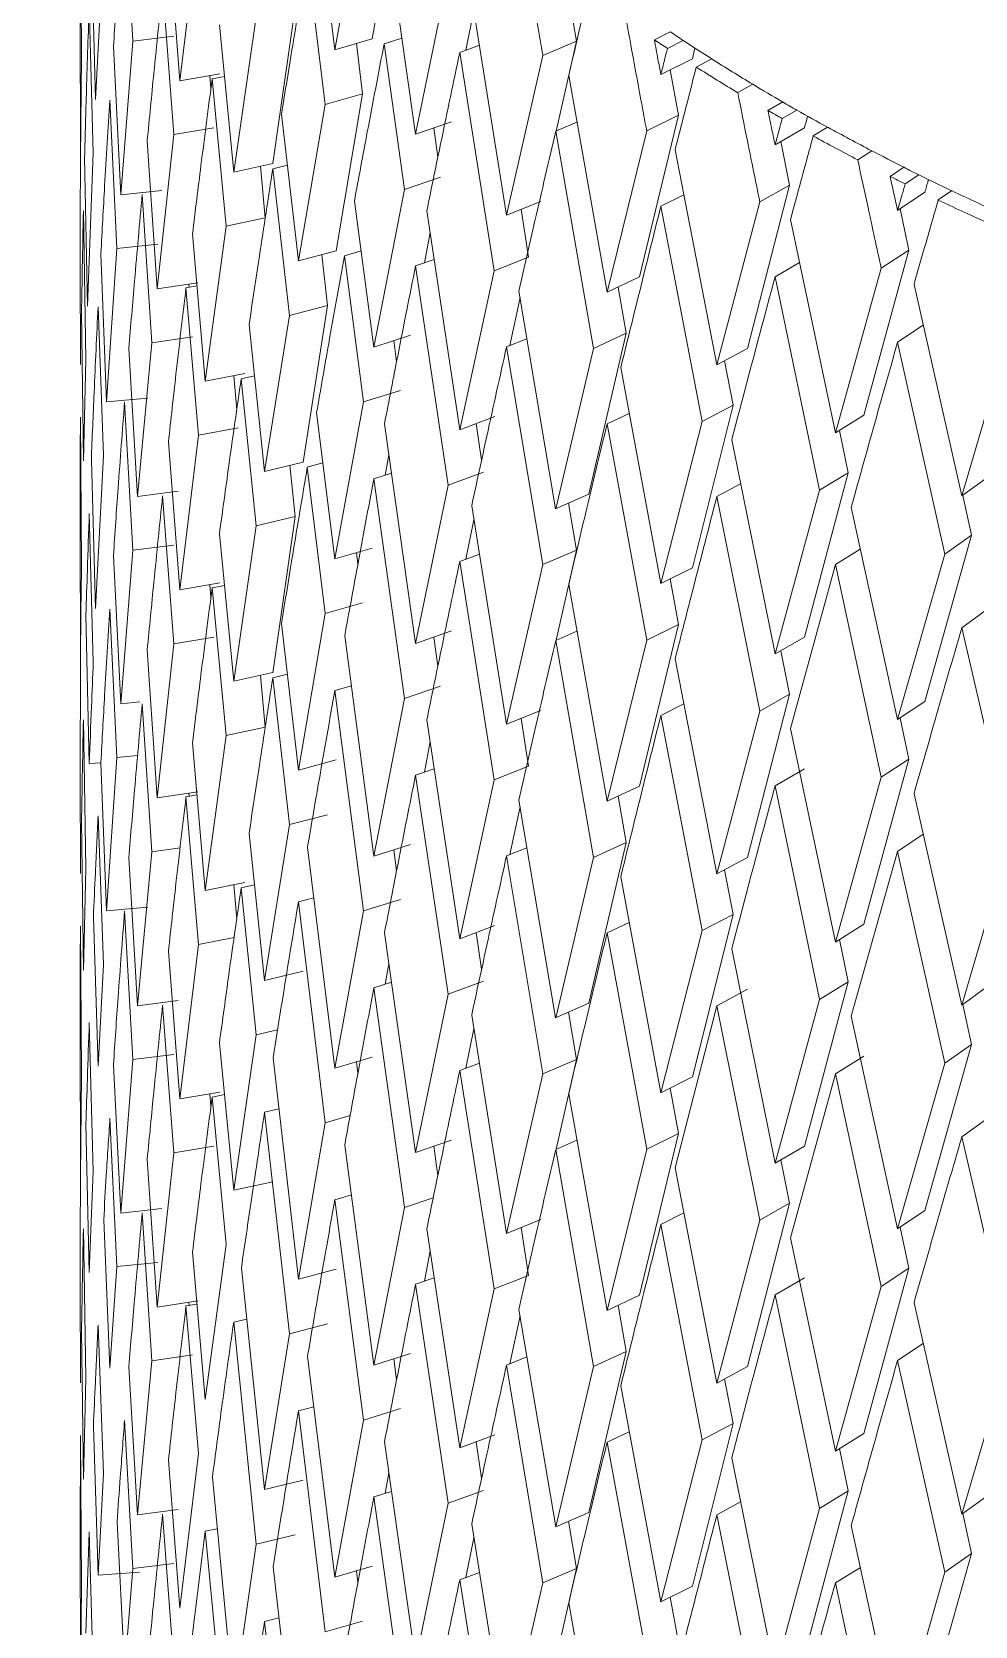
# Model space of a CAD drawing. Header units: centimetres. Extents: x -13594 to 4017, y -3206 to 1780.
# Drawn here: x 736.79 to 744.5, y -1992.37 to -1979.33 of the extents above; entities that cross this region are included whole.
import ezdxf

# ---------------------------------------------------------------- set-up
doc = ezdxf.new("R2010")
doc.units = ezdxf.units.CM

msp = doc.modelspace()

# ---------------------------------------------------------------- linework, layer by layer
at = {"color": 7, "linetype": 'Continuous', "lineweight": 0}
for p, q in [((737.616, -1979.404), (737.548, -1978.192)), ((739.267, -1979.475), (739.502, -1978.19)), ((739.803, -1978.097), (739.572, -1979.386)), ((737.196, -1979.532), (737.187, -1978.315)), ((739.118, -1978.278), (739.267, -1979.475)), ((738, -1979.728), (738.152, -1978.463)), ((737.906, -1978.519), (738, -1979.728)), ((737.276, -1978.666), (737.311, -1979.881)), ((737.311, -1979.881), (737.376, -1978.628)), ((739.188, -1979.923), (739.042, -1978.725)), ((737.95, -1980.169), (737.859, -1978.96)), ((739.758, -1978.976), (739.928, -1980.166)), ((739.928, -1980.166), (740.194, -1978.871)), ((737.292, -1980.319), (737.259, -1979.103)), ((740.386, -1979.042), (740.671, -1980.828)), ((741.242, -1979.404), (741.178, -1979.019)), ((737.184, -1979.144), (737.187, -1980.361)), ((738.44, -1980.475), (738.625, -1979.204)), ((738.942, -1979.129), (738.759, -1980.406)), ((740.404, -1979.154), (740.339, -1979.477)), ((737.616, -1979.404), (737.95, -1979.363)), ((738.323, -1979.271), (738.44, -1980.475)), ((739.815, -1979.379), (739.67, -1979.426)), ((742.009, -1979.328), (741.88, -1979.393)), ((737.457, -1979.448), (737.516, -1980.662)), ((737.516, -1980.662), (737.616, -1979.404)), ((739.572, -1979.386), (739.267, -1979.475)), ((739.494, -1979.835), (739.444, -1979.423)), ((739.837, -1980.617), (739.67, -1979.426)), ((740.449, -1979.436), (740.289, -1979.496)), ((740.57, -1981.283), (740.289, -1979.496)), ((740.967, -1979.522), (741.242, -1979.404)), ((741.242, -1979.404), (741.078, -1980.14)), ((741.987, -1979.464), (742.115, -1979.399)), ((742.212, -1979.461), (742.191, -1979.548)), ((737.187, -1980.361), (737.196, -1979.532)), ((740.671, -1980.828), (740.967, -1979.522)), ((742.191, -1979.548), (741.933, -1979.677)), ((742.077, -1980.011), (742.009, -1979.639)), ((742.349, -1979.55), (742.223, -1979.616)), ((738.328, -1979.672), (738, -1979.728)), ((738.254, -1979.791), (738.246, -1979.686)), ((738.364, -1979.693), (738.264, -1979.713)), ((738.378, -1980.919), (738.264, -1979.713)), ((741.18, -1979.685), (741.493, -1981.458)), ((742.562, -1979.825), (742.685, -1979.757)), ((737.484, -1981.1), (737.428, -1979.886)), ((739.188, -1979.923), (739.494, -1979.835)), ((739.494, -1979.835), (739.279, -1981.12)), ((737.184, -1981.22), (737.187, -1980.004)), ((738.831, -1980.003), (738.969, -1981.203)), ((738.969, -1981.203), (739.188, -1979.923)), ((742.077, -1980.011), (741.759, -1981.334)), ((741.818, -1980.139), (742.077, -1980.011)), ((742.93, -1979.902), (742.809, -1979.971)), ((742.925, -1980.038), (743.045, -1979.968)), ((737.95, -1980.169), (738.278, -1980.114)), ((740.221, -1980.064), (739.928, -1980.166)), ((740.109, -1980.354), (740.076, -1980.114)), ((741.247, -1980.066), (741.073, -1980.142)), ((741.383, -1981.918), (741.073, -1980.142)), ((741.493, -1981.458), (741.818, -1980.139)), ((743.108, -1980.114), (742.867, -1980.253)), ((743.297, -1980.109), (743.179, -1980.18)), ((737.733, -1980.22), (737.815, -1981.431)), ((737.815, -1981.431), (737.95, -1980.169)), ((742.985, -1980.582), (742.915, -1980.226)), ((737.221, -1980.355), (737.245, -1981.572)), ((737.245, -1981.572), (737.292, -1980.319)), ((738.759, -1980.405), (738.44, -1980.475)), ((738.879, -1980.419), (738.76, -1980.449)), ((742.05, -1980.293), (742.391, -1982.053)), ((743.543, -1980.375), (743.657, -1980.302)), ((738.698, -1980.851), (738.659, -1980.428)), ((738.896, -1981.649), (738.76, -1980.449)), ((739.837, -1980.617), (740.132, -1980.517)), ((743.919, -1980.436), (743.807, -1980.511)), ((743.931, -1980.572), (744.042, -1980.497)), ((737.852, -1980.625), (737.516, -1980.662)), ((737.771, -1981.872), (737.692, -1980.66)), ((739.587, -1981.907), (739.837, -1980.617)), ((742.121, -1980.661), (741.933, -1980.755)), ((742.985, -1980.582), (742.641, -1981.918)), ((742.742, -1980.72), (742.985, -1980.582)), ((744.092, -1980.641), (743.869, -1980.79)), ((744.31, -1980.628), (744.201, -1980.704)), ((737.232, -1982.009), (737.211, -1980.792)), ((739.427, -1980.713), (739.587, -1981.907)), ((740.019, -1980.792), (740.289, -1982.584)), ((740.951, -1980.715), (740.671, -1980.828)), ((740.852, -1981.172), (740.791, -1980.78)), ((742.271, -1982.517), (741.933, -1980.755)), ((742.391, -1982.053), (742.742, -1980.72)), ((743.961, -1981.114), (743.889, -1980.777)), ((738.208, -1982.187), (738.378, -1980.919)), ((738.378, -1980.919), (738.698, -1980.851)), ((742.993, -1980.864), (743.36, -1982.61)), ((737.484, -1981.1), (737.82, -1981.066)), ((738.103, -1980.98), (738.208, -1982.187)), ((740.046, -1980.97), (739.999, -1981.219)), ((737.354, -1981.141), (737.401, -1982.356)), ((737.401, -1982.356), (737.484, -1981.1)), ((739.279, -1981.12), (738.969, -1981.203)), ((739.207, -1981.568), (739.161, -1981.152)), ((739.482, -1981.121), (739.345, -1981.162)), ((739.502, -1982.356), (739.345, -1981.162)), ((740.079, -1981.192), (739.928, -1981.244)), ((740.57, -1981.283), (740.852, -1981.172)), ((743.961, -1981.114), (743.592, -1982.465)), ((743.735, -1981.262), (743.961, -1981.114)), ((737.187, -1982.05), (737.184, -1981.22)), ((740.194, -1983.037), (739.928, -1981.244)), ((740.289, -1982.584), (740.57, -1981.283)), ((741.759, -1981.334), (741.493, -1981.458)), ((743.067, -1981.216), (742.867, -1981.332)), ((743.23, -1983.079), (742.867, -1981.332)), ((743.36, -1982.61), (743.735, -1981.262)), ((738.146, -1981.381), (737.815, -1981.431)), ((738.14, -1981.406), (738.05, -1981.422)), ((738.152, -1982.629), (738.05, -1981.422)), ((738.076, -1981.417), (738.074, -1981.392)), ((740.773, -1981.45), (741.072, -1983.23)), ((741.65, -1981.795), (741.584, -1981.416)), ((744.003, -1981.396), (744.394, -1983.126)), ((737.376, -1982.794), (737.331, -1981.578)), ((738.896, -1981.649), (739.207, -1981.568)), ((739.207, -1981.568), (739.008, -1982.848)), ((740.782, -1981.503), (740.699, -1981.895)), ((737.196, -1981.622), (737.211, -1982.839)), ((738.566, -1981.722), (738.693, -1982.925)), ((738.693, -1982.925), (738.896, -1981.649)), ((737.771, -1981.872), (738.103, -1981.823)), ((739.886, -1981.811), (739.587, -1981.907)), ((739.772, -1982.027), (739.75, -1981.855)), ((740.838, -1981.839), (740.671, -1981.906)), ((741.65, -1981.795), (741.345, -1983.111)), ((741.383, -1981.918), (741.65, -1981.795)), ((744.078, -1981.728), (743.869, -1981.868)), ((744.394, -1983.126), (744.793, -1981.762)), ((737.583, -1981.918), (737.654, -1983.131)), ((737.654, -1983.131), (737.771, -1981.872)), ((740.967, -1983.688), (740.671, -1981.906)), ((741.073, -1983.23), (741.383, -1981.918)), ((742.641, -1981.918), (742.391, -1982.053)), ((744.256, -1983.601), (743.869, -1981.868)), ((737.211, -1982.839), (737.232, -1982.009)), ((741.605, -1982.076), (741.933, -1983.843)), ((742.523, -1982.384), (742.453, -1982.019)), ((738.532, -1982.124), (738.208, -1982.187)), ((738.465, -1982.422), (738.441, -1982.142)), ((738.61, -1982.142), (738.501, -1982.167)), ((738.625, -1983.37), (738.501, -1982.167)), ((737.739, -1982.326), (737.401, -1982.356)), ((737.616, -1983.57), (737.548, -1982.358)), ((739.267, -1983.641), (739.502, -1982.356)), ((739.502, -1982.356), (739.803, -1982.262)), ((737.196, -1983.698), (737.187, -1982.481)), ((739.118, -1982.444), (739.267, -1983.641)), ((740.576, -1982.476), (740.289, -1982.584)), ((741.675, -1982.451), (741.493, -1982.536)), ((742.523, -1982.384), (742.191, -1983.714)), ((742.271, -1982.517), (742.523, -1982.384)), ((743.592, -1982.465), (743.36, -1982.61)), ((738, -1983.894), (738.152, -1982.629)), ((738.152, -1982.629), (738.477, -1982.568)), ((739.673, -1982.535), (739.928, -1984.332)), ((740.467, -1982.832), (740.423, -1982.533)), ((741.818, -1984.305), (741.493, -1982.536)), ((741.933, -1983.843), (742.271, -1982.517)), ((743.465, -1982.936), (743.394, -1982.589)), ((737.906, -1982.685), (738, -1983.894)), ((742.513, -1982.666), (742.867, -1984.419)), ((737.276, -1982.832), (737.311, -1984.047)), ((737.311, -1984.047), (737.376, -1982.794)), ((739.008, -1982.848), (738.693, -1982.925)), ((738.942, -1983.295), (738.898, -1982.875)), ((739.17, -1982.856), (739.042, -1982.891)), ((739.188, -1984.089), (739.042, -1982.891)), ((739.709, -1982.788), (739.679, -1982.956)), ((739.73, -1982.939), (739.587, -1982.985)), ((739.837, -1984.783), (739.587, -1982.985)), ((740.194, -1983.037), (740.482, -1982.931)), ((742.585, -1983.026), (742.391, -1983.131)), ((743.465, -1982.936), (743.108, -1984.28)), ((743.23, -1983.079), (743.465, -1982.936)), ((744.608, -1982.972), (744.394, -1983.126)), ((737.987, -1983.088), (737.654, -1983.131)), ((737.95, -1984.335), (737.859, -1983.126)), ((739.928, -1984.332), (740.194, -1983.037)), ((741.345, -1983.111), (741.072, -1983.23)), ((742.742, -1984.886), (742.391, -1983.131)), ((742.867, -1984.419), (743.23, -1983.079)), ((744.473, -1983.448), (744.401, -1983.121)), ((737.292, -1984.485), (737.259, -1983.269)), ((740.386, -1983.208), (740.671, -1984.994)), ((741.242, -1983.57), (741.178, -1983.184)), ((743.49, -1983.218), (743.869, -1984.956)), ((737.184, -1983.31), (737.187, -1984.527)), ((738.44, -1984.641), (738.625, -1983.37)), ((738.625, -1983.37), (738.942, -1983.295)), ((738.942, -1983.295), (738.759, -1984.572)), ((740.404, -1983.32), (740.339, -1983.643)), ((737.616, -1983.57), (737.95, -1983.529)), ((738.323, -1983.437), (738.44, -1984.641)), ((739.572, -1983.552), (739.267, -1983.641)), ((744.473, -1983.448), (744.092, -1984.807)), ((744.256, -1983.601), (744.473, -1983.448)), ((737.457, -1983.614), (737.516, -1984.828)), ((737.516, -1984.828), (737.616, -1983.57)), ((739.456, -1983.683), (739.444, -1983.589)), ((740.449, -1983.602), (740.289, -1983.662)), ((740.57, -1985.449), (740.289, -1983.662)), ((740.967, -1983.688), (741.242, -1983.57)), ((741.242, -1983.57), (741.078, -1984.306)), ((743.564, -1983.561), (743.36, -1983.688)), ((743.869, -1984.956), (744.256, -1983.601)), ((740.671, -1984.994), (740.967, -1983.688)), ((742.191, -1983.714), (741.933, -1983.843)), ((742.077, -1984.177), (742.01, -1983.805)), ((743.36, -1983.688), (742.993, -1985.03)), ((743.735, -1985.428), (743.36, -1983.688)), ((738.328, -1983.838), (738, -1983.894)), ((738.254, -1983.957), (738.246, -1983.852)), ((738.364, -1983.859), (738.264, -1983.879)), ((738.378, -1985.085), (738.264, -1983.879)), ((741.18, -1983.851), (741.493, -1985.624)), ((737.484, -1985.266), (737.428, -1984.052)), ((739.188, -1984.089), (739.494, -1984.001)), ((744.608, -1984.05), (744.394, -1984.204)), ((737.232, -1984.099), (737.259, -1985.315)), ((738.831, -1984.169), (738.969, -1985.369)), ((738.969, -1985.369), (739.188, -1984.089)), ((742.077, -1984.177), (741.759, -1985.5)), ((741.818, -1984.305), (742.077, -1984.177)), ((744.793, -1985.928), (744.394, -1984.204)), ((737.815, -1985.597), (737.95, -1984.335)), ((737.95, -1984.335), (738.278, -1984.28)), ((739.348, -1984.271), (739.587, -1986.073)), ((740.221, -1984.23), (739.928, -1984.332)), ((740.11, -1984.52), (740.076, -1984.28)), ((741.247, -1984.232), (741.073, -1984.308)), ((741.383, -1986.084), (741.073, -1984.308)), ((741.493, -1985.624), (741.818, -1984.305)), ((743.108, -1984.28), (742.867, -1984.419)), ((737.733, -1984.386), (737.815, -1985.597)), ((742.05, -1984.459), (742.391, -1986.219)), ((742.985, -1984.748), (742.915, -1984.392)), ((737.184, -1985.386), (737.186, -1984.527)), ((738.759, -1984.571), (738.44, -1984.641)), ((738.698, -1985.017), (738.659, -1984.594)), ((738.879, -1984.585), (738.76, -1984.615)), ((738.896, -1985.815), (738.76, -1984.615)), ((739.402, -1984.68), (739.267, -1984.719)), ((739.502, -1986.522), (739.267, -1984.719)), ((739.837, -1984.783), (740.132, -1984.683)), ((737.673, -1984.811), (737.516, -1984.828)), ((737.771, -1986.038), (737.692, -1984.826)), ((739.587, -1986.073), (739.837, -1984.783)), ((742.121, -1984.827), (741.933, -1984.921)), ((742.985, -1984.748), (742.641, -1986.084)), ((742.742, -1984.886), (742.985, -1984.748)), ((744.092, -1984.807), (743.869, -1984.956)), ((737.232, -1986.175), (737.211, -1984.958)), ((740.019, -1984.958), (740.289, -1986.75)), ((740.951, -1984.881), (740.671, -1984.994)), ((740.852, -1985.338), (740.791, -1984.946)), ((742.271, -1986.683), (741.933, -1984.921)), ((742.391, -1986.219), (742.742, -1984.886)), ((743.961, -1985.28), (743.889, -1984.943)), ((738.208, -1986.353), (738.378, -1985.085)), ((738.378, -1985.085), (738.698, -1985.017)), ((742.993, -1985.03), (743.36, -1986.776)), ((737.484, -1985.266), (737.654, -1985.249)), ((738.103, -1985.146), (738.208, -1986.353)), ((740.046, -1985.136), (739.999, -1985.385)), ((737.259, -1985.315), (737.356, -1985.31)), ((737.354, -1985.307), (737.401, -1986.522)), ((737.401, -1986.522), (737.484, -1985.266)), ((739.279, -1985.286), (738.969, -1985.369)), ((740.079, -1985.358), (739.928, -1985.41)), ((740.57, -1985.449), (740.852, -1985.338)), ((743.108, -1985.358), (742.867, -1985.498)), ((743.961, -1985.28), (743.592, -1986.631)), ((743.735, -1985.428), (743.961, -1985.28)), ((737.187, -1986.216), (737.184, -1985.386)), ((740.194, -1987.203), (739.928, -1985.41)), ((740.289, -1986.75), (740.57, -1985.449)), ((741.759, -1985.5), (741.493, -1985.624)), ((743.23, -1987.245), (742.867, -1985.498)), ((743.36, -1986.776), (743.735, -1985.428)), ((738.146, -1985.547), (737.815, -1985.597)), ((738.14, -1985.572), (738.05, -1985.588)), ((738.152, -1986.795), (738.05, -1985.588)), ((738.076, -1985.583), (738.074, -1985.558)), ((740.773, -1985.616), (741.072, -1987.396)), ((741.65, -1985.961), (741.584, -1985.582)), ((744.003, -1985.562), (744.394, -1987.292)), ((737.376, -1986.96), (737.331, -1985.744)), ((738.896, -1985.815), (739.207, -1985.734)), ((740.782, -1985.669), (740.699, -1986.061)), ((737.196, -1985.788), (737.211, -1987.005)), ((738.566, -1985.888), (738.693, -1987.091)), ((738.693, -1987.091), (738.896, -1985.815)), ((744.078, -1985.894), (743.869, -1986.034)), ((737.771, -1986.038), (738.002, -1986.004)), ((739.044, -1986), (739.267, -1987.807)), ((739.886, -1985.977), (739.587, -1986.073)), ((739.772, -1986.192), (739.75, -1986.021)), ((740.838, -1986.005), (740.671, -1986.072)), ((741.65, -1985.961), (741.345, -1987.277)), ((741.383, -1986.084), (741.65, -1985.961)), ((744.394, -1987.292), (744.793, -1985.928)), ((737.583, -1986.085), (737.654, -1987.297)), ((737.654, -1987.297), (737.771, -1986.038)), ((740.967, -1987.854), (740.671, -1986.072)), ((741.073, -1987.396), (741.383, -1986.084)), ((742.641, -1986.084), (742.391, -1986.219)), ((743.869, -1986.034), (743.49, -1987.384)), ((744.256, -1987.767), (743.869, -1986.034)), ((737.211, -1987.005), (737.232, -1986.175)), ((738.532, -1986.29), (738.208, -1986.353)), ((741.605, -1986.242), (741.933, -1988.009)), ((742.523, -1986.55), (742.453, -1986.185)), ((738.465, -1986.588), (738.441, -1986.308)), ((738.61, -1986.308), (738.501, -1986.333)), ((738.625, -1987.536), (738.501, -1986.333)), ((739.095, -1986.413), (738.969, -1986.447)), ((737.739, -1986.492), (737.401, -1986.522)), ((737.616, -1987.736), (737.548, -1986.524)), ((739.188, -1988.255), (738.969, -1986.447)), ((739.267, -1987.807), (739.502, -1986.522)), ((739.502, -1986.522), (739.803, -1986.428)), ((742.523, -1986.55), (742.191, -1987.88)), ((742.271, -1986.683), (742.523, -1986.55)), ((737.196, -1987.864), (737.187, -1986.647)), ((737.293, -1986.575), (737.331, -1987.791)), ((740.576, -1986.642), (740.289, -1986.75)), ((741.675, -1986.617), (741.493, -1986.702)), ((741.933, -1988.009), (742.271, -1986.683)), ((743.592, -1986.631), (743.36, -1986.776)), ((738, -1988.06), (738.152, -1986.795)), ((738.152, -1986.795), (738.443, -1986.74)), ((739.673, -1986.701), (739.928, -1988.498)), ((740.467, -1986.998), (740.423, -1986.699)), ((741.818, -1988.471), (741.493, -1986.702)), ((743.465, -1987.102), (743.394, -1986.755)), ((737.906, -1986.851), (738, -1988.06)), ((742.513, -1986.832), (742.867, -1988.585)), ((737.331, -1987.791), (737.376, -1986.96)), ((739.008, -1987.014), (738.693, -1987.091)), ((739.709, -1986.954), (739.679, -1987.122)), ((739.73, -1987.105), (739.587, -1987.151)), ((739.837, -1988.949), (739.587, -1987.151)), ((739.928, -1988.498), (740.194, -1987.203)), ((740.194, -1987.203), (740.482, -1987.097)), ((742.641, -1987.163), (742.391, -1987.297)), ((743.465, -1987.102), (743.108, -1988.446)), ((743.23, -1987.245), (743.465, -1987.102)), ((744.608, -1987.138), (744.394, -1987.292)), ((737.987, -1987.254), (737.654, -1987.297)), ((737.95, -1988.501), (737.859, -1987.292)), ((741.345, -1987.277), (741.072, -1987.396)), ((742.391, -1987.297), (742.05, -1988.625)), ((742.742, -1989.052), (742.391, -1987.297)), ((742.867, -1988.585), (743.23, -1987.245)), ((744.473, -1987.614), (744.401, -1987.287)), ((737.292, -1988.651), (737.259, -1987.435)), ((740.386, -1987.374), (740.671, -1989.16)), ((741.242, -1987.736), (741.178, -1987.35)), ((743.49, -1987.384), (743.869, -1989.122)), ((737.184, -1987.476), (737.187, -1988.693)), ((738.44, -1988.807), (738.625, -1987.536)), ((738.625, -1987.536), (738.799, -1987.495)), ((740.404, -1987.486), (740.339, -1987.809)), ((737.616, -1987.736), (737.95, -1987.695)), ((738.323, -1987.603), (738.44, -1988.807)), ((738.763, -1987.724), (738.969, -1989.535)), ((739.572, -1987.718), (739.267, -1987.807)), ((743.592, -1987.709), (743.36, -1987.854)), ((744.473, -1987.614), (744.092, -1988.973)), ((744.256, -1987.767), (744.473, -1987.614)), ((737.457, -1987.78), (737.516, -1988.994)), ((737.516, -1988.994), (737.616, -1987.736)), ((739.456, -1987.849), (739.445, -1987.755)), ((740.449, -1987.768), (740.289, -1987.828)), ((740.57, -1989.615), (740.289, -1987.828)), ((740.671, -1989.16), (740.967, -1987.854)), ((740.967, -1987.854), (741.242, -1987.736)), ((741.242, -1987.736), (741.078, -1988.472)), ((743.36, -1987.854), (742.993, -1989.196)), ((743.735, -1989.594), (743.36, -1987.854)), ((743.869, -1989.122), (744.256, -1987.767)), ((737.187, -1988.693), (737.196, -1987.864)), ((742.191, -1987.88), (741.933, -1988.009)), ((742.077, -1988.343), (742.01, -1987.971)), ((738.328, -1988.004), (738, -1988.06)), ((738.254, -1988.123), (738.246, -1988.018)), ((738.364, -1988.025), (738.264, -1988.045)), ((738.378, -1989.251), (738.264, -1988.045)), ((741.18, -1988.017), (741.493, -1989.79)), ((737.484, -1989.432), (737.428, -1988.218)), ((738.81, -1988.141), (738.693, -1988.169)), ((738.896, -1989.981), (738.693, -1988.169)), ((739.188, -1988.255), (739.392, -1988.196)), ((744.608, -1988.216), (744.394, -1988.37)), ((737.184, -1989.552), (737.187, -1988.336)), ((737.232, -1988.265), (737.259, -1989.481)), ((738.969, -1989.535), (739.188, -1988.255)), ((742.077, -1988.343), (741.759, -1989.666)), ((741.818, -1988.471), (742.077, -1988.343)), ((744.793, -1990.094), (744.394, -1988.37)), ((737.815, -1989.763), (737.95, -1988.501)), ((737.95, -1988.501), (738.278, -1988.446)), ((739.348, -1988.437), (739.587, -1990.239)), ((740.221, -1988.396), (739.928, -1988.498)), ((740.11, -1988.686), (740.076, -1988.446)), ((741.247, -1988.398), (741.073, -1988.474)), ((741.383, -1990.25), (741.073, -1988.474)), ((741.493, -1989.79), (741.818, -1988.471)), ((743.108, -1988.446), (742.867, -1988.585)), ((737.733, -1988.552), (737.815, -1989.763)), ((742.05, -1988.625), (742.391, -1990.385)), ((742.985, -1988.914), (742.915, -1988.558)), ((737.259, -1989.481), (737.292, -1988.651)), ((738.759, -1988.738), (738.44, -1988.807)), ((739.402, -1988.846), (739.267, -1988.885)), ((739.502, -1990.688), (739.267, -1988.885)), ((739.837, -1988.949), (740.072, -1988.87)), ((737.852, -1988.957), (737.516, -1988.994)), ((737.771, -1990.204), (737.692, -1988.992)), ((739.587, -1990.239), (739.837, -1988.949)), ((742.121, -1988.993), (741.933, -1989.087)), ((742.985, -1988.914), (742.641, -1990.25)), ((742.742, -1989.052), (742.985, -1988.914)), ((744.092, -1988.973), (743.869, -1989.122)), ((737.232, -1990.341), (737.211, -1989.124)), ((737.377, -1989.05), (737.428, -1990.264)), ((740.019, -1989.124), (740.289, -1990.916)), ((740.951, -1989.047), (740.671, -1989.16)), ((740.852, -1989.504), (740.791, -1989.112)), ((742.271, -1990.849), (741.933, -1989.087)), ((742.391, -1990.385), (742.742, -1989.052)), ((743.961, -1989.446), (743.889, -1989.109)), ((738.208, -1990.519), (738.378, -1989.251)), ((742.993, -1989.196), (743.36, -1990.942)), ((737.484, -1989.432), (737.82, -1989.398)), ((738.103, -1989.312), (738.208, -1990.519)), ((740.046, -1989.302), (739.999, -1989.551)), ((737.187, -1990.382), (737.184, -1989.552)), ((737.428, -1990.264), (737.484, -1989.432)), ((738.503, -1989.442), (738.693, -1991.257)), ((739.279, -1989.452), (738.969, -1989.535)), ((740.079, -1989.524), (739.928, -1989.576)), ((740.57, -1989.615), (740.852, -1989.504)), ((743.108, -1989.524), (742.867, -1989.664)), ((743.961, -1989.446), (743.592, -1990.797)), ((743.735, -1989.594), (743.961, -1989.446)), ((740.194, -1991.369), (739.928, -1989.576)), ((740.289, -1990.916), (740.57, -1989.615)), ((741.759, -1989.666), (741.493, -1989.79)), ((743.23, -1991.411), (742.867, -1989.664)), ((743.36, -1990.942), (743.735, -1989.594)), ((738.146, -1989.713), (737.815, -1989.763)), ((738.14, -1989.738), (738.05, -1989.754)), ((738.152, -1990.961), (738.05, -1989.754)), ((738.076, -1989.749), (738.074, -1989.724)), ((740.773, -1989.782), (741.073, -1991.562)), ((741.65, -1990.127), (741.584, -1989.748)), ((744.003, -1989.728), (744.394, -1991.458)), ((737.376, -1991.126), (737.331, -1989.91)), ((738.547, -1989.862), (738.44, -1989.886)), ((738.625, -1991.702), (738.44, -1989.886)), ((738.896, -1989.981), (739.207, -1989.9)), ((740.782, -1989.835), (740.699, -1990.227)), ((737.196, -1989.954), (737.211, -1991.171)), ((738.693, -1991.257), (738.896, -1989.981)), ((744.078, -1990.06), (743.869, -1990.2)), ((737.654, -1991.463), (737.771, -1990.204)), ((737.771, -1990.204), (738.103, -1990.155)), ((739.044, -1990.166), (739.267, -1991.973)), ((739.886, -1990.143), (739.587, -1990.239)), ((739.772, -1990.358), (739.75, -1990.187)), ((740.838, -1990.171), (740.671, -1990.238)), ((741.65, -1990.127), (741.345, -1991.443)), ((741.383, -1990.25), (741.65, -1990.127)), ((744.256, -1991.933), (743.869, -1990.2)), ((744.394, -1991.458), (744.793, -1990.094)), ((737.583, -1990.251), (737.654, -1991.463)), ((740.967, -1992.019), (740.671, -1990.238)), ((741.073, -1991.562), (741.383, -1990.25)), ((742.641, -1990.25), (742.391, -1990.385)), ((737.211, -1991.171), (737.232, -1990.341)), ((741.605, -1990.408), (741.933, -1992.175)), ((742.523, -1990.716), (742.453, -1990.351)), ((739.095, -1990.579), (738.969, -1990.613)), ((739.502, -1990.688), (739.803, -1990.594)), ((737.616, -1991.902), (737.548, -1990.69)), ((739.188, -1992.421), (738.969, -1990.613)), ((739.267, -1991.973), (739.502, -1990.688)), ((742.523, -1990.716), (742.191, -1992.046)), ((742.271, -1990.849), (742.523, -1990.716)), ((737.187, -1990.813), (737.184, -1991.642)), ((737.196, -1992.03), (737.187, -1990.813)), ((737.293, -1990.741), (737.331, -1991.957)), ((740.576, -1990.808), (740.289, -1990.916)), ((741.675, -1990.783), (741.493, -1990.868)), ((741.933, -1992.175), (742.271, -1990.849)), ((743.592, -1990.797), (743.36, -1990.942)), ((738, -1992.226), (738.152, -1990.961)), ((739.673, -1990.867), (739.928, -1992.664)), ((740.467, -1991.164), (740.423, -1990.865)), ((741.818, -1992.637), (741.493, -1990.868)), ((743.465, -1991.268), (743.394, -1990.921)), ((737.907, -1991.017), (738, -1992.226)), ((739.709, -1991.12), (739.679, -1991.288)), ((742.513, -1990.998), (742.867, -1992.751)), ((737.331, -1991.957), (737.376, -1991.126)), ((738.266, -1991.155), (738.44, -1992.973)), ((739.008, -1991.18), (738.693, -1991.257)), ((739.73, -1991.271), (739.587, -1991.317)), ((739.837, -1993.115), (739.587, -1991.317)), ((739.928, -1992.664), (740.194, -1991.369)), ((740.194, -1991.369), (740.482, -1991.263)), ((742.585, -1991.358), (742.391, -1991.463)), ((743.465, -1991.268), (743.108, -1992.612)), ((743.23, -1991.411), (743.465, -1991.268)), ((744.608, -1991.304), (744.394, -1991.458)), ((737.987, -1991.42), (737.654, -1991.463)), ((737.95, -1992.667), (737.859, -1991.458)), ((741.345, -1991.443), (741.073, -1991.562)), ((742.742, -1993.218), (742.391, -1991.463)), ((742.867, -1992.751), (743.23, -1991.411)), ((744.473, -1991.78), (744.401, -1991.453)), ((737.259, -1991.601), (737.232, -1992.431)), ((737.292, -1992.817), (737.259, -1991.601)), ((737.486, -1991.522), (737.548, -1992.736)), ((738.306, -1991.578), (738.208, -1991.597)), ((738.378, -1993.417), (738.208, -1991.597)), ((738.625, -1991.702), (738.942, -1991.627)), ((740.386, -1991.54), (740.671, -1993.326)), ((741.242, -1991.902), (741.178, -1991.516)), ((743.49, -1991.55), (743.869, -1993.288)), ((737.184, -1991.642), (737.187, -1992.859)), ((738.44, -1992.973), (738.625, -1991.702)), ((740.404, -1991.652), (740.339, -1991.975)), ((737.548, -1992.736), (737.616, -1991.902)), ((737.616, -1991.902), (737.95, -1991.861)), ((738.763, -1991.89), (738.969, -1993.701)), ((739.572, -1991.884), (739.267, -1991.973)), ((740.967, -1992.019), (741.242, -1991.902)), ((741.242, -1991.902), (741.078, -1992.638)), ((743.565, -1991.893), (743.36, -1992.02)), ((744.473, -1991.78), (744.092, -1993.139)), ((744.256, -1991.933), (744.473, -1991.78)), ((737.187, -1992.859), (737.196, -1992.03)), ((737.331, -1991.957), (737.671, -1991.932)), ((739.456, -1992.015), (739.445, -1991.921)), ((740.449, -1991.934), (740.289, -1991.994)), ((740.57, -1993.781), (740.289, -1991.994)), ((740.671, -1993.326), (740.967, -1992.019)), ((743.735, -1993.76), (743.36, -1992.02)), ((743.869, -1993.288), (744.256, -1991.933)), ((742.191, -1992.046), (741.933, -1992.175)), ((742.077, -1992.509), (742.01, -1992.137)), ((741.18, -1992.183), (741.493, -1993.956)), ((738.81, -1992.307), (738.693, -1992.335)), ((738.896, -1994.147), (738.693, -1992.335)), ((739.188, -1992.421), (739.494, -1992.333))]:
    msp.add_line(p, q, dxfattribs=at)
for centre, radius, start, end in [((751.023, -1965.843), 16.22, 236.2404, 236.6907), ((750.974, -1965.787), 16.365, 236.2404, 236.6907), ((751.214, -1965.552), 16.568, 236.6926, 237.655), ((751.479, -1964.999), 17.302, 237.6571, 238.9761), ((751.523, -1965.062), 17.148, 237.6571, 238.9761), ((751.827, -1964.558), 17.737, 238.9739, 239.8935), ((751.969, -1964.175), 18.26, 239.8919, 240.3104), ((752.009, -1964.245), 18.099, 239.8919, 240.3104), ((752.189, -1963.929), 18.463, 240.312, 241.2074), ((752.479, -1963.4), 19.065, 241.2092, 242.4383), ((752.443, -1963.323), 19.235, 241.2092, 242.4383), ((752.76, -1962.862), 19.672, 242.4364, 243.2947), ((752.896, -1962.445), 20.223, 243.2932, 243.6843), ((752.927, -1962.531), 20.044, 243.2932, 243.6843), ((753.092, -1962.198), 20.415, 243.6857, 244.523), ((753.354, -1961.645), 21.027, 244.5246, 245.6759), ((753.326, -1961.552), 21.215, 244.5246, 245.6759)]:
    msp.add_arc(centre, radius, start, end, dxfattribs=at)
for points, knots in [([(738.79, -1522.457), (737.643, -1521.332), (734.632, -1518.377), (729.481, -1513.99), (723.376, -1509.261), (717.032, -1504.913), (710.469, -1500.933), (703.691, -1497.328), (696.705, -1494.101), (689.519, -1491.257), (682.14, -1488.797), (674.577, -1486.725), (666.836, -1485.042), (658.926, -1483.751), (650.855, -1482.854), (642.632, -1482.35), (634.265, -1482.241), (625.764, -1482.527), (617.137, -1483.208), (608.395, -1484.284), (599.545, -1485.752), (590.598, -1487.612), (581.564, -1489.862), (572.451, -1492.499), (563.271, -1495.52), (554.032, -1498.922), (544.745, -1502.701), (535.42, -1506.854), (526.066, -1511.375), (516.694, -1516.26), (507.313, -1521.504), (497.934, -1527.1), (488.566, -1533.043), (479.219, -1539.327), (469.904, -1545.944), (460.63, -1552.888), (451.407, -1560.151), (442.244, -1567.726), (433.152, -1575.604), (424.139, -1583.776), (415.217, -1592.235), (406.393, -1600.972), (397.677, -1609.976), (389.079, -1619.238), (380.608, -1628.749), (372.272, -1638.499), (364.081, -1648.476), (356.042, -1658.671), (348.166, -1669.072), (340.459, -1679.669), (332.93, -1690.45), (325.588, -1701.404), (318.439, -1712.519), (311.491, -1723.784), (304.753, -1735.186), (298.23, -1746.713), (291.931, -1758.354), (285.86, -1770.095), (280.026, -1781.924), (274.434, -1793.83), (269.091, -1805.798), (264.001, -1817.817), (259.17, -1829.873), (254.604, -1841.955), (250.307, -1854.048), (246.284, -1866.141), (242.539, -1878.22), (239.076, -1890.273), (235.899, -1902.287), (233.011, -1914.249), (230.415, -1926.146), (228.115, -1937.967), (226.113, -1949.697), (224.41, -1961.326), (223.009, -1972.84), (221.911, -1984.227), (221.118, -1995.476), (220.64, -2006.379), (220.504, -2014.015), (220.499, -2017.966), (220.498, -2018.494)], [0, 0, 0, 0, 0.007997, 0.021005, 0.034009, 0.04701, 0.06001, 0.073009, 0.086008, 0.099008, 0.11201, 0.125014, 0.138021, 0.151032, 0.164047, 0.177066, 0.190089, 0.203115, 0.216145, 0.229179, 0.242216, 0.255255, 0.268296, 0.281339, 0.294383, 0.307428, 0.320475, 0.333521, 0.346569, 0.359616, 0.372663, 0.385711, 0.398758, 0.411805, 0.424852, 0.437898, 0.450944, 0.46399, 0.477035, 0.49008, 0.503125, 0.516169, 0.529213, 0.542256, 0.5553, 0.568343, 0.581386, 0.594428, 0.607471, 0.620513, 0.633555, 0.646597, 0.659639, 0.672681, 0.685723, 0.698764, 0.711806, 0.724848, 0.73789, 0.750932, 0.763974, 0.777016, 0.790059, 0.803102, 0.816144, 0.829188, 0.842231, 0.855275, 0.868319, 0.881363, 0.894408, 0.907453, 0.920499, 0.933545, 0.946591, 0.959638, 0.972685, 0.985733, 0.998094, 1, 1, 1, 1]), ([(439.352, -2215.508), (442.193, -2214.683), (448.094, -2212.969), (457.133, -2209.887), (466.439, -2206.38), (475.79, -2202.486), (485.172, -2198.221), (494.577, -2193.586), (503.994, -2188.587), (513.413, -2183.23), (522.824, -2177.521), (532.217, -2171.466), (541.582, -2165.073), (550.909, -2158.347), (560.189, -2151.297), (569.412, -2143.93), (578.569, -2136.255), (587.648, -2128.278), (596.643, -2120.01), (605.542, -2111.459), (614.336, -2102.633), (623.017, -2093.544), (631.575, -2084.199), (640.002, -2074.61), (648.288, -2064.786), (656.425, -2054.738), (664.405, -2044.476), (672.218, -2034.012), (679.857, -2023.356), (687.314, -2012.52), (694.581, -2001.516), (701.65, -1990.354), (708.514, -1979.047), (715.165, -1967.607), (721.598, -1956.045), (727.803, -1944.375), (733.776, -1932.608), (739.51, -1920.756), (744.999, -1908.833), (750.236, -1896.851), (755.217, -1884.822), (759.935, -1872.76), (764.387, -1860.676), (768.566, -1848.584), (772.47, -1836.496), (776.092, -1824.425), (779.43, -1812.384), (782.48, -1800.385), (785.238, -1788.441), (787.702, -1776.565), (789.867, -1764.769), (791.733, -1753.065), (793.297, -1741.466), (794.556, -1729.984), (795.51, -1718.631), (796.156, -1707.42), (796.495, -1696.361), (796.524, -1685.467), (796.245, -1674.749), (795.655, -1664.219), (794.758, -1653.887), (793.55, -1643.768), (792.042, -1633.864), (790.2, -1624.215), (788.706, -1617.284), (787.734, -1613.651), (787.579, -1613.07)], [0, 0, 0, 0, 0.014701, 0.030542, 0.046388, 0.062238, 0.078091, 0.093946, 0.109801, 0.125657, 0.141512, 0.157366, 0.173219, 0.189071, 0.204921, 0.22077, 0.236616, 0.252461, 0.268304, 0.284146, 0.299986, 0.315824, 0.331661, 0.347496, 0.36333, 0.379163, 0.394996, 0.410827, 0.426657, 0.442487, 0.458316, 0.474145, 0.489974, 0.505802, 0.521631, 0.537459, 0.553288, 0.569118, 0.584948, 0.600778, 0.616609, 0.632441, 0.648275, 0.664109, 0.679945, 0.695782, 0.71162, 0.72746, 0.743302, 0.759146, 0.774992, 0.79084, 0.806689, 0.822541, 0.838395, 0.85425, 0.870107, 0.885966, 0.901826, 0.917687, 0.933548, 0.949409, 0.965268, 0.981126, 0.99698, 1, 1, 1, 1]), ([(737.548, -1978.192), (737.53, -1978.426), (737.498, -1978.845), (737.469, -1979.264), (737.457, -1979.448)], [0, 0, 0, 0, 0.56, 1, 1, 1, 1]), ([(739.042, -1978.725), (739.002, -1978.964), (738.93, -1979.39), (738.861, -1979.816), (738.831, -1980.003)], [0, 0, 0, 0, 0.56, 1, 1, 1, 1]), ([(740.967, -1979.522), (740.938, -1979.352), (740.887, -1979.049), (740.837, -1978.746), (740.814, -1978.613)], [0, 0, 0, 0, 0.5599999, 1, 1, 1, 1]), ([(737.859, -1978.96), (737.835, -1979.195), (737.791, -1979.616), (737.751, -1980.036), (737.733, -1980.22)], [0, 0, 0, 0, 0.56, 1, 1, 1, 1]), ([(737.259, -1979.103), (737.251, -1979.337), (737.237, -1979.754), (737.226, -1980.172), (737.221, -1980.355)], [0, 0, 0, 0, 0.56, 1, 1, 1, 1]), ([(741.338, -1979.015), (741.309, -1979.14), (741.255, -1979.363), (741.203, -1979.586), (741.18, -1979.685)], [0, 0, 0, 0, 0.56, 1, 1, 1, 1]), ([(741.818, -1980.139), (741.786, -1979.971), (741.73, -1979.67), (741.675, -1979.369), (741.651, -1979.237)], [0, 0, 0, 0, 0.56, 1, 1, 1, 1]), ([(739.67, -1979.426), (739.624, -1979.666), (739.542, -1980.096), (739.462, -1980.525), (739.427, -1980.713)], [0, 0, 0, 0, 0.56, 1, 1, 1, 1]), ([(740.289, -1979.496), (740.238, -1979.738), (740.147, -1980.171), (740.058, -1980.602), (740.019, -1980.792)], [0, 0, 0, 0, 0.56, 1, 1, 1, 1]), ([(741.88, -1979.393), (741.89, -1979.446), (741.907, -1979.541), (741.925, -1979.635), (741.933, -1979.677)], [0, 0, 0, 0, 0.56, 1, 1, 1, 1]), ([(741.933, -1979.677), (741.943, -1979.637), (741.961, -1979.566), (741.979, -1979.495), (741.987, -1979.464)], [0, 0, 0, 0, 0.56, 1, 1, 1, 1]), ([(742.223, -1979.616), (742.19, -1979.743), (742.133, -1979.968), (742.075, -1980.194), (742.05, -1980.293)], [0, 0, 0, 0, 0.56, 1, 1, 1, 1]), ([(738.264, -1979.713), (738.233, -1979.95), (738.178, -1980.372), (738.126, -1980.794), (738.103, -1980.98)], [0, 0, 0, 0, 0.56, 1, 1, 1, 1]), ([(737.428, -1979.886), (737.413, -1980.12), (737.387, -1980.539), (737.364, -1980.957), (737.354, -1981.141)], [0, 0, 0, 0, 0.56, 1, 1, 1, 1]), ([(742.742, -1980.72), (742.708, -1980.553), (742.648, -1980.255), (742.588, -1979.957), (742.562, -1979.825)], [0, 0, 0, 0, 0.5599999, 1, 1, 1, 1]), ([(742.809, -1979.971), (742.82, -1980.024), (742.839, -1980.118), (742.858, -1980.212), (742.867, -1980.253)], [0, 0, 0, 0, 0.56, 1, 1, 1, 1]), ([(743.133, -1980.017), (743.133, -1980.018), (743.125, -1980.05), (743.116, -1980.082), (743.108, -1980.114)], [0, 0, 0, 0, 0.013537, 1, 1, 1, 1]), ([(741.073, -1980.142), (741.016, -1980.387), (740.915, -1980.823), (740.816, -1981.259), (740.773, -1981.45)], [0, 0, 0, 0, 0.56, 1, 1, 1, 1]), ([(742.867, -1980.253), (742.878, -1980.213), (742.897, -1980.141), (742.916, -1980.07), (742.925, -1980.038)], [0, 0, 0, 0, 0.56, 1, 1, 1, 1]), ([(743.179, -1980.18), (743.144, -1980.308), (743.082, -1980.536), (743.02, -1980.764), (742.993, -1980.864)], [0, 0, 0, 0, 0.56, 1, 1, 1, 1]), ([(743.735, -1981.262), (743.699, -1981.097), (743.635, -1980.801), (743.571, -1980.505), (743.543, -1980.375)], [0, 0, 0, 0, 0.56, 1, 1, 1, 1]), ([(738.76, -1980.449), (738.723, -1980.687), (738.657, -1981.112), (738.594, -1981.536), (738.566, -1981.722)], [0, 0, 0, 0, 0.56, 1, 1, 1, 1]), ([(743.807, -1980.511), (743.819, -1980.563), (743.839, -1980.656), (743.86, -1980.749), (743.869, -1980.79)], [0, 0, 0, 0, 0.56, 1, 1, 1, 1]), ([(744.121, -1980.536), (744.121, -1980.539), (744.111, -1980.574), (744.101, -1980.609), (744.092, -1980.641)], [0, 0, 0, 0, 0.084223, 1, 1, 1, 1]), ([(737.692, -1980.66), (737.671, -1980.895), (737.633, -1981.315), (737.598, -1981.734), (737.583, -1981.919)], [0, 0, 0, 0, 0.56, 1, 1, 1, 1]), ([(743.869, -1980.79), (743.88, -1980.749), (743.901, -1980.677), (743.922, -1980.604), (743.931, -1980.572)], [0, 0, 0, 0, 0.56, 1, 1, 1, 1]), ([(737.211, -1980.792), (737.208, -1980.947), (737.202, -1981.224), (737.198, -1981.5), (737.196, -1981.622)], [0, 0, 0, 0, 0.56, 1, 1, 1, 1]), ([(741.933, -1980.755), (741.871, -1981.002), (741.761, -1981.443), (741.653, -1981.883), (741.605, -1982.076)], [0, 0, 0, 0, 0.56, 1, 1, 1, 1]), ([(744.201, -1980.704), (744.164, -1980.833), (744.098, -1981.064), (744.032, -1981.294), (744.003, -1981.396)], [0, 0, 0, 0, 0.56, 1, 1, 1, 1]), ([(739.345, -1981.162), (739.302, -1981.401), (739.225, -1981.829), (739.151, -1982.256), (739.118, -1982.444)], [0, 0, 0, 0, 0.56, 1, 1, 1, 1]), ([(739.928, -1981.244), (739.879, -1981.485), (739.793, -1981.916), (739.71, -1982.346), (739.673, -1982.535)], [0, 0, 0, 0, 0.56, 1, 1, 1, 1]), ([(742.867, -1981.332), (742.8, -1981.581), (742.681, -1982.027), (742.564, -1982.471), (742.513, -1982.666)], [0, 0, 0, 0, 0.56, 1, 1, 1, 1]), ([(738.05, -1981.422), (738.022, -1981.658), (737.973, -1982.079), (737.927, -1982.5), (737.906, -1982.685)], [0, 0, 0, 0, 0.56, 1, 1, 1, 1]), ([(737.331, -1981.578), (737.32, -1981.812), (737.3, -1982.23), (737.283, -1982.648), (737.276, -1982.832)], [0, 0, 0, 0, 0.56, 1, 1, 1, 1]), ([(740.671, -1981.906), (740.617, -1982.15), (740.521, -1982.584), (740.427, -1983.018), (740.386, -1983.208)], [0, 0, 0, 0, 0.5599999, 1, 1, 1, 1]), ([(743.869, -1981.868), (743.797, -1982.121), (743.67, -1982.571), (743.545, -1983.02), (743.49, -1983.218)], [0, 0, 0, 0, 0.56, 1, 1, 1, 1]), ([(738.501, -1982.167), (738.467, -1982.404), (738.406, -1982.827), (738.349, -1983.25), (738.323, -1983.437)], [0, 0, 0, 0, 0.56, 1, 1, 1, 1]), ([(737.548, -1982.358), (737.53, -1982.592), (737.498, -1983.011), (737.469, -1983.43), (737.457, -1983.614)], [0, 0, 0, 0, 0.5599999, 1, 1, 1, 1]), ([(737.187, -1982.481), (737.186, -1982.636), (737.184, -1982.912), (737.184, -1983.189), (737.184, -1983.31)], [0, 0, 0, 0, 0.56, 1, 1, 1, 1]), ([(741.493, -1982.536), (741.434, -1982.782), (741.328, -1983.221), (741.225, -1983.658), (741.18, -1983.851)], [0, 0, 0, 0, 0.56, 1, 1, 1, 1]), ([(739.042, -1982.891), (739.002, -1983.13), (738.93, -1983.556), (738.861, -1983.982), (738.831, -1984.169)], [0, 0, 0, 0, 0.56, 1, 1, 1, 1]), ([(739.587, -1982.985), (739.541, -1983.225), (739.46, -1983.654), (739.382, -1984.083), (739.348, -1984.271)], [0, 0, 0, 0, 0.56, 1, 1, 1, 1]), ([(737.859, -1983.126), (737.835, -1983.361), (737.791, -1983.782), (737.751, -1984.202), (737.733, -1984.386)], [0, 0, 0, 0, 0.56, 1, 1, 1, 1]), ([(742.391, -1983.131), (742.327, -1983.379), (742.212, -1983.823), (742.099, -1984.265), (742.05, -1984.459)], [0, 0, 0, 0, 0.56, 1, 1, 1, 1]), ([(737.259, -1983.269), (737.254, -1983.424), (737.244, -1983.701), (737.236, -1983.977), (737.232, -1984.099)], [0, 0, 0, 0, 0.56, 1, 1, 1, 1]), ([(740.289, -1983.662), (740.238, -1983.904), (740.147, -1984.337), (740.058, -1984.768), (740.019, -1984.958)], [0, 0, 0, 0, 0.5599999, 1, 1, 1, 1]), ([(737.187, -1984.527), (737.188, -1984.373), (737.19, -1984.096), (737.194, -1983.82), (737.196, -1983.698)], [0, 0, 0, 0, 0.56, 1, 1, 1, 1]), ([(738.264, -1983.879), (738.233, -1984.116), (738.178, -1984.538), (738.126, -1984.96), (738.103, -1985.146)], [0, 0, 0, 0, 0.5599999, 1, 1, 1, 1]), ([(737.428, -1984.052), (737.413, -1984.286), (737.387, -1984.705), (737.364, -1985.123), (737.354, -1985.307)], [0, 0, 0, 0, 0.56, 1, 1, 1, 1]), ([(744.394, -1984.204), (744.32, -1984.458), (744.189, -1984.911), (744.06, -1985.363), (744.003, -1985.562)], [0, 0, 0, 0, 0.5599999, 1, 1, 1, 1]), ([(741.073, -1984.308), (741.016, -1984.553), (740.915, -1984.989), (740.816, -1985.425), (740.773, -1985.616)], [0, 0, 0, 0, 0.56, 1, 1, 1, 1]), ([(737.259, -1985.315), (737.265, -1985.16), (737.275, -1984.884), (737.287, -1984.607), (737.292, -1984.485)], [0, 0, 0, 0, 0.56, 1, 1, 1, 1]), ([(738.76, -1984.615), (738.723, -1984.853), (738.657, -1985.278), (738.594, -1985.702), (738.566, -1985.888)], [0, 0, 0, 0, 0.56, 1, 1, 1, 1]), ([(739.267, -1984.719), (739.225, -1984.959), (739.149, -1985.386), (739.076, -1985.813), (739.044, -1986)], [0, 0, 0, 0, 0.56, 1, 1, 1, 1]), ([(737.692, -1984.826), (737.671, -1985.061), (737.633, -1985.481), (737.598, -1985.9), (737.583, -1986.085)], [0, 0, 0, 0, 0.56, 1, 1, 1, 1]), ([(737.211, -1984.958), (737.208, -1985.113), (737.202, -1985.39), (737.198, -1985.666), (737.196, -1985.788)], [0, 0, 0, 0, 0.56, 1, 1, 1, 1]), ([(741.933, -1984.921), (741.871, -1985.168), (741.761, -1985.609), (741.653, -1986.049), (741.605, -1986.242)], [0, 0, 0, 0, 0.56, 1, 1, 1, 1]), ([(739.928, -1985.41), (739.879, -1985.651), (739.793, -1986.082), (739.71, -1986.512), (739.673, -1986.701)], [0, 0, 0, 0, 0.5599999, 1, 1, 1, 1]), ([(742.867, -1985.498), (742.8, -1985.747), (742.681, -1986.193), (742.564, -1986.637), (742.513, -1986.832)], [0, 0, 0, 0, 0.56, 1, 1, 1, 1]), ([(738.05, -1985.588), (738.022, -1985.824), (737.973, -1986.245), (737.927, -1986.666), (737.906, -1986.851)], [0, 0, 0, 0, 0.56, 1, 1, 1, 1]), ([(737.331, -1985.744), (737.324, -1985.9), (737.31, -1986.176), (737.298, -1986.453), (737.293, -1986.575)], [0, 0, 0, 0, 0.56, 1, 1, 1, 1]), ([(740.671, -1986.072), (740.617, -1986.316), (740.521, -1986.75), (740.427, -1987.184), (740.386, -1987.374)], [0, 0, 0, 0, 0.56, 1, 1, 1, 1]), ([(738.501, -1986.333), (738.467, -1986.57), (738.406, -1986.993), (738.349, -1987.416), (738.323, -1987.603)], [0, 0, 0, 0, 0.56, 1, 1, 1, 1]), ([(737.548, -1986.524), (737.53, -1986.758), (737.498, -1987.177), (737.469, -1987.596), (737.457, -1987.78)], [0, 0, 0, 0, 0.56, 1, 1, 1, 1]), ([(738.969, -1986.447), (738.93, -1986.686), (738.86, -1987.112), (738.792, -1987.537), (738.763, -1987.724)], [0, 0, 0, 0, 0.56, 1, 1, 1, 1]), ([(737.187, -1986.647), (737.186, -1986.802), (737.184, -1987.078), (737.184, -1987.355), (737.184, -1987.476)], [0, 0, 0, 0, 0.56, 1, 1, 1, 1]), ([(741.493, -1986.702), (741.434, -1986.948), (741.328, -1987.387), (741.225, -1987.824), (741.18, -1988.017)], [0, 0, 0, 0, 0.56, 1, 1, 1, 1]), ([(739.587, -1987.151), (739.541, -1987.391), (739.46, -1987.82), (739.382, -1988.249), (739.348, -1988.437)], [0, 0, 0, 0, 0.56, 1, 1, 1, 1]), ([(737.859, -1987.292), (737.835, -1987.527), (737.791, -1987.948), (737.751, -1988.368), (737.733, -1988.552)], [0, 0, 0, 0, 0.56, 1, 1, 1, 1]), ([(737.259, -1987.435), (737.254, -1987.59), (737.244, -1987.867), (737.236, -1988.143), (737.232, -1988.265)], [0, 0, 0, 0, 0.56, 1, 1, 1, 1]), ([(740.289, -1987.828), (740.238, -1988.07), (740.147, -1988.503), (740.058, -1988.934), (740.019, -1989.124)], [0, 0, 0, 0, 0.56, 1, 1, 1, 1]), ([(738.264, -1988.045), (738.233, -1988.282), (738.178, -1988.704), (738.126, -1989.126), (738.103, -1989.312)], [0, 0, 0, 0, 0.56, 1, 1, 1, 1]), ([(737.428, -1988.218), (737.418, -1988.373), (737.4, -1988.651), (737.384, -1988.928), (737.377, -1989.05)], [0, 0, 0, 0, 0.56, 1, 1, 1, 1]), ([(738.693, -1988.169), (738.657, -1988.407), (738.592, -1988.832), (738.53, -1989.255), (738.503, -1989.442)], [0, 0, 0, 0, 0.56, 1, 1, 1, 1]), ([(744.394, -1988.37), (744.32, -1988.624), (744.189, -1989.077), (744.06, -1989.529), (744.003, -1989.728)], [0, 0, 0, 0, 0.56, 1, 1, 1, 1]), ([(741.073, -1988.474), (741.016, -1988.719), (740.915, -1989.155), (740.816, -1989.591), (740.773, -1989.782)], [0, 0, 0, 0, 0.56, 1, 1, 1, 1]), ([(739.267, -1988.885), (739.225, -1989.125), (739.149, -1989.552), (739.076, -1989.979), (739.044, -1990.166)], [0, 0, 0, 0, 0.56, 1, 1, 1, 1]), ([(737.692, -1988.992), (737.671, -1989.227), (737.633, -1989.647), (737.598, -1990.066), (737.583, -1990.25)], [0, 0, 0, 0, 0.56, 1, 1, 1, 1]), ([(737.211, -1989.124), (737.208, -1989.279), (737.202, -1989.556), (737.198, -1989.832), (737.196, -1989.954)], [0, 0, 0, 0, 0.56, 1, 1, 1, 1]), ([(741.933, -1989.087), (741.871, -1989.334), (741.761, -1989.775), (741.653, -1990.215), (741.605, -1990.408)], [0, 0, 0, 0, 0.5599999, 1, 1, 1, 1]), ([(739.928, -1989.576), (739.879, -1989.817), (739.793, -1990.248), (739.71, -1990.678), (739.673, -1990.867)], [0, 0, 0, 0, 0.56, 1, 1, 1, 1]), ([(742.867, -1989.664), (742.8, -1989.913), (742.681, -1990.359), (742.564, -1990.803), (742.513, -1990.998)], [0, 0, 0, 0, 0.56, 1, 1, 1, 1]), ([(738.05, -1989.754), (738.022, -1989.99), (737.973, -1990.411), (737.927, -1990.832), (737.906, -1991.017)], [0, 0, 0, 0, 0.56, 1, 1, 1, 1]), ([(737.331, -1989.91), (737.324, -1990.065), (737.31, -1990.342), (737.298, -1990.619), (737.293, -1990.741)], [0, 0, 0, 0, 0.56, 1, 1, 1, 1]), ([(738.44, -1989.886), (738.406, -1990.123), (738.347, -1990.546), (738.291, -1990.969), (738.266, -1991.155)], [0, 0, 0, 0, 0.56, 1, 1, 1, 1]), ([(743.869, -1990.2), (743.797, -1990.453), (743.67, -1990.903), (743.545, -1991.352), (743.49, -1991.55)], [0, 0, 0, 0, 0.56, 1, 1, 1, 1]), ([(740.671, -1990.238), (740.617, -1990.482), (740.521, -1990.916), (740.427, -1991.35), (740.386, -1991.54)], [0, 0, 0, 0, 0.5599999, 1, 1, 1, 1]), ([(737.548, -1990.69), (737.536, -1990.845), (737.515, -1991.123), (737.495, -1991.4), (737.486, -1991.522)], [0, 0, 0, 0, 0.56, 1, 1, 1, 1]), ([(738.969, -1990.613), (738.93, -1990.852), (738.86, -1991.278), (738.792, -1991.703), (738.763, -1991.89)], [0, 0, 0, 0, 0.56, 1, 1, 1, 1]), ([(741.493, -1990.868), (741.434, -1991.114), (741.328, -1991.553), (741.225, -1991.99), (741.18, -1992.183)], [0, 0, 0, 0, 0.5599999, 1, 1, 1, 1]), ([(739.587, -1991.317), (739.541, -1991.557), (739.46, -1991.986), (739.382, -1992.415), (739.348, -1992.603)], [0, 0, 0, 0, 0.56, 1, 1, 1, 1]), ([(737.859, -1991.458), (737.835, -1991.693), (737.791, -1992.114), (737.751, -1992.534), (737.733, -1992.718)], [0, 0, 0, 0, 0.56, 1, 1, 1, 1]), ([(742.391, -1991.463), (742.327, -1991.711), (742.212, -1992.155), (742.099, -1992.597), (742.05, -1992.791)], [0, 0, 0, 0, 0.56, 1, 1, 1, 1]), ([(738.208, -1991.597), (738.178, -1991.834), (738.125, -1992.256), (738.074, -1992.678), (738.052, -1992.863)], [0, 0, 0, 0, 0.5599999, 1, 1, 1, 1]), ([(740.289, -1991.994), (740.238, -1992.236), (740.147, -1992.669), (740.058, -1993.1), (740.019, -1993.29)], [0, 0, 0, 0, 0.5599999, 1, 1, 1, 1]), ([(743.36, -1992.02), (743.29, -1992.271), (743.167, -1992.719), (743.046, -1993.166), (742.993, -1993.362)], [0, 0, 0, 0, 0.56, 1, 1, 1, 1]), ([(738.693, -1992.335), (738.657, -1992.573), (738.592, -1992.998), (738.53, -1993.421), (738.503, -1993.608)], [0, 0, 0, 0, 0.56, 1, 1, 1, 1])]:
    msp.add_open_spline(points, degree=3, knots=knots, dxfattribs=at)

doc.saveas('drawing.dxf')
